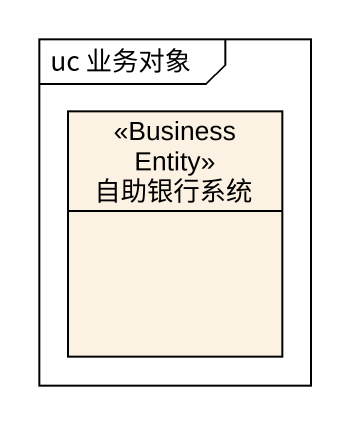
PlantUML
@startuml
mainframe uc 业务对象
hide circle
hide empty members
class 自助银行系统 <<Business Entity>>
@enduml
